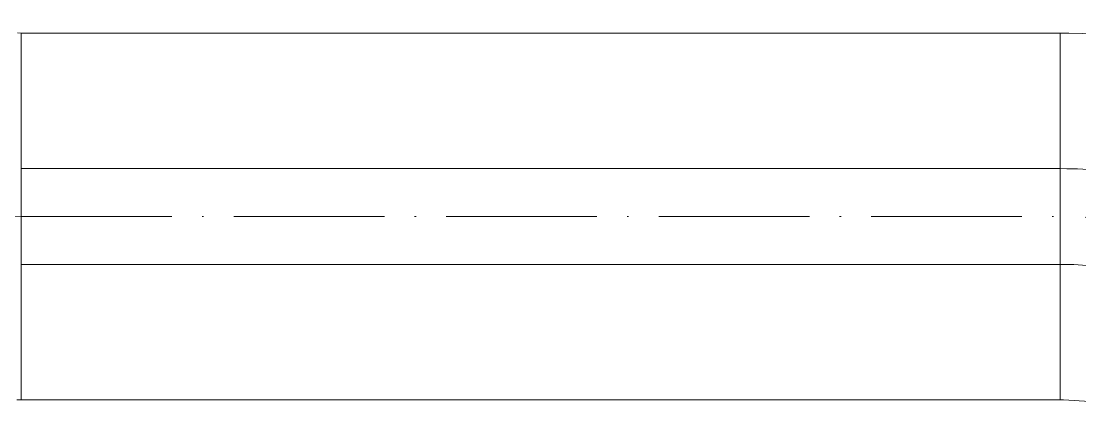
# Model space of a CAD drawing. Header units: millimetres. Extents: x -88595 to 880822, y -1054509 to -148035.
# Drawn here: x 424806.2 to 424876.4, y -355416.1 to -355389.9 of the extents above; entities that cross this region are included whole.
import ezdxf

# ---------------------------------------------------------------- set-up
doc = ezdxf.new("R2010")
doc.units = ezdxf.units.MM
doc.linetypes.add('$12$ADSK_Осевая', pattern=[14, 10, -2, 0, -2])
doc.linetypes.add('$13$ADSK_Осевая', pattern=[14, 10, -2, 0, -2])
for name, color, linetype, lineweight in [('Изоляция', 7, 'Continuous', 18), ('Трубопровод', 7, 'Continuous', 18), ('Трубопроводы', 7, 'Continuous', 18)]:
    doc.layers.add(name, color=color, linetype=linetype, lineweight=lineweight)

# ---------------------------------------------------------------- blocks, each defined once
blk = doc.blocks.new('$0$ADSK_МедьПайка_Отвод-гнутая труба - Отвод _гнутая труба_-3197931-В_ОВ3_1')
at = {"layer": 'Трубопроводы', "color": 190, "true_color": 0x8000ff}
for points in [[(-7895.994, -1099.039, 0), (-7896.547, -1098.732, 0), (-7897.114, -1098.442, 0), (-7897.696, -1098.167, 0), (-7898.292, -1097.908, 0), (-7898.901, -1097.665, 0), (-7899.522, -1097.437, 0), (-7900.155, -1097.225, 0), (-7900.799, -1097.029, 0), (-7901.452, -1096.849, 0), (-7902.115, -1096.685, 0), (-7902.787, -1096.536, 0), (-7903.465, -1096.404, 0), (-7904.151, -1096.288, 0), (-7904.843, -1096.188, 0), (-7905.539, -1096.104, 0), (-7906.24, -1096.037, 0), (-7906.944, -1095.985, 0), (-7907.65, -1095.951, 0), (-7908.357, -1095.932, 0), (-7908.807, -1095.929, 0)], [(-7908.807, -1100.937, 0), (-7908.807, -1100.203, 0), (-7908.807, -1099.395, 0), (-7908.807, -1098.567, 0), (-7908.807, -1097.775, 0), (-7908.807, -1097.074, 0), (-7908.807, -1096.511, 0), (-7908.807, -1096.125, 0), (-7908.807, -1095.942, 0), (-7908.807, -1095.974, 0), (-7908.807, -1096.22, 0), (-7908.807, -1096.662, 0), (-7908.807, -1097.271, 0)], [(-7908.807, -1097.271, 0), (-7908.807, -1098.004, 0), (-7908.807, -1098.812, 0), (-7908.807, -1099.641, 0), (-7908.807, -1100.432, 0), (-7908.807, -1101.133, 0), (-7908.807, -1101.696, 0), (-7908.807, -1102.082, 0), (-7908.807, -1102.265, 0), (-7908.807, -1102.233, 0), (-7908.807, -1101.987, 0), (-7908.807, -1101.545, 0), (-7908.807, -1100.937, 0)], [(-7895.337, -1100.492, 0), (-7895.413, -1099.865, 0), (-7895.638, -1099.369, 0), (-7895.994, -1099.039, 0), (-7896.459, -1098.895, 0), (-7897.001, -1098.949, 0), (-7897.582, -1099.196, 0), (-7898.163, -1099.62, 0), (-7898.704, -1100.191, 0), (-7899.169, -1100.872, 0), (-7899.526, -1101.615, 0), (-7899.75, -1102.369, 0), (-7899.827, -1103.084, 0)], [(-7899.827, -1103.084, 0), (-7899.75, -1103.711, 0), (-7899.526, -1104.207, 0), (-7899.169, -1104.538, 0), (-7898.704, -1104.681, 0), (-7898.163, -1104.628, 0), (-7897.582, -1104.381, 0), (-7897.001, -1103.957, 0), (-7896.459, -1103.385, 0), (-7895.994, -1102.705, 0), (-7895.638, -1101.962, 0), (-7895.413, -1101.207, 0), (-7895.337, -1100.492, 0)], [(-7899.169, -1104.538, 0), (-7899.533, -1104.336, 0), (-7899.916, -1104.14, 0), (-7900.317, -1103.951, 0), (-7900.735, -1103.769, 0), (-7901.171, -1103.595, 0), (-7901.622, -1103.43, 0), (-7902.087, -1103.274, 0), (-7902.567, -1103.128, 0), (-7903.059, -1102.992, 0), (-7903.563, -1102.867, 0), (-7904.078, -1102.754, 0), (-7904.603, -1102.651, 0), (-7905.136, -1102.561, 0), (-7905.676, -1102.483, 0), (-7906.223, -1102.417, 0), (-7906.775, -1102.364, 0), (-7907.331, -1102.324, 0), (-7907.89, -1102.296, 0), (-7908.451, -1102.281, 0), (-7908.807, -1102.279, 0)]]:
    blk.add_polyline3d(points, dxfattribs=at)

msp = doc.modelspace()

# ---------------------------------------------------------------- linework, layer by layer
at = {"layer": 'Изоляция', "color": 190, "true_color": 0x8000ff}
for p, q in [((424875.14, -355390.715), (424806.208, -355390.715)), ((424806.208, -355415.065), (424875.14, -355415.065))]:
    msp.add_line(p, q, dxfattribs=at)
for points in [[(424806.208, -355390.715, 0), (424805.971, -355390.711, 0)], [(424806.208, -355395.861, 0), (424806.208, -355393.824, 0), (424806.208, -355392.243, 0), (424806.208, -355391.196, 0), (424806.208, -355390.735, 0), (424806.208, -355390.884, 0), (424806.208, -355391.635, 0), (424806.208, -355392.949, 0)], [(424806.208, -355392.949, 0), (424806.208, -355391.469, 0), (424806.208, -355390.767, 0), (424806.208, -355390.89, 0), (424806.208, -355391.832, 0), (424806.208, -355393.528, 0), (424806.208, -355395.861, 0)], [(424892.453, -355395.031, 0), (424891.633, -355394.576, 0), (424890.804, -355394.152, 0), (424889.966, -355393.756, 0), (424889.118, -355393.387, 0), (424888.263, -355393.046, 0), (424887.401, -355392.73, 0), (424886.531, -355392.438, 0), (424885.655, -355392.172, 0), (424884.772, -355391.928, 0), (424883.884, -355391.708, 0), (424882.991, -355391.511, 0), (424882.093, -355391.336, 0), (424881.191, -355391.183, 0), (424880.286, -355391.052, 0), (424879.377, -355390.943, 0), (424878.466, -355390.855, 0), (424877.552, -355390.789, 0), (424876.637, -355390.743, 0), (424875.722, -355390.719, 0), (424875.14, -355390.715, 0)], [(424875.14, -355392.949, 0), (424875.14, -355391.634, 0), (424875.14, -355390.884, 0), (424875.14, -355390.736, 0), (424875.14, -355391.197, 0), (424875.14, -355392.245, 0), (424875.14, -355393.826, 0), (424875.14, -355395.861, 0)], [(424875.14, -355395.861, 0), (424875.14, -355393.528, 0), (424875.14, -355391.832, 0), (424875.14, -355390.89, 0), (424875.14, -355390.767, 0), (424875.14, -355391.469, 0), (424875.14, -355392.949, 0)], [(424806.208, -355392.949, 0), (424806.208, -355394.764, 0), (424806.208, -355396.985, 0), (424806.208, -355399.503, 0), (424806.208, -355402.19, 0), (424806.208, -355404.912, 0), (424806.208, -355407.533, 0), (424806.208, -355409.919, 0)], [(424806.208, -355409.919, 0), (424806.208, -355407.107, 0), (424806.208, -355404.007, 0), (424806.208, -355400.831, 0), (424806.208, -355397.796, 0), (424806.208, -355395.107, 0), (424806.208, -355392.949, 0)], [(424875.14, -355392.949, 0), (424875.14, -355395.107, 0), (424875.14, -355397.796, 0), (424875.14, -355400.831, 0), (424875.14, -355404.007, 0), (424875.14, -355407.107, 0), (424875.14, -355409.919, 0)], [(424875.14, -355409.919, 0), (424875.14, -355407.53, 0), (424875.14, -355404.908, 0), (424875.14, -355402.185, 0), (424875.14, -355399.499, 0), (424875.14, -355396.982, 0), (424875.14, -355394.762, 0), (424875.14, -355392.949, 0)], [(424806.208, -355412.831, 0), (424806.208, -355411.017, 0), (424806.208, -355408.795, 0), (424806.208, -355406.277, 0), (424806.208, -355403.59, 0), (424806.208, -355400.868, 0), (424806.208, -355398.248, 0), (424806.208, -355395.861, 0)], [(424806.208, -355395.861, 0), (424806.208, -355398.673, 0), (424806.208, -355401.773, 0), (424806.208, -355404.949, 0), (424806.208, -355407.985, 0), (424806.208, -355410.673, 0), (424806.208, -355412.831, 0)], [(424875.14, -355412.831, 0), (424875.14, -355410.673, 0), (424875.14, -355407.985, 0), (424875.14, -355404.949, 0), (424875.14, -355401.773, 0), (424875.14, -355398.673, 0), (424875.14, -355395.861, 0)], [(424875.14, -355395.861, 0), (424875.14, -355398.25, 0), (424875.14, -355400.872, 0), (424875.14, -355403.595, 0), (424875.14, -355406.282, 0), (424875.14, -355408.798, 0), (424875.14, -355411.019, 0), (424875.14, -355412.831, 0)], [(424806.208, -355409.919, 0), (424806.208, -355411.956, 0), (424806.208, -355413.537, 0), (424806.208, -355414.585, 0), (424806.208, -355415.045, 0), (424806.208, -355414.896, 0), (424806.208, -355414.145, 0), (424806.208, -355412.831, 0)], [(424806.208, -355412.831, 0), (424806.208, -355414.312, 0), (424806.208, -355415.014, 0), (424806.208, -355414.89, 0), (424806.208, -355413.948, 0), (424806.208, -355412.253, 0), (424806.208, -355409.919, 0)], [(424875.14, -355409.919, 0), (424875.14, -355412.253, 0), (424875.14, -355413.948, 0), (424875.14, -355414.89, 0), (424875.14, -355415.014, 0), (424875.14, -355414.312, 0), (424875.14, -355412.831, 0)], [(424875.14, -355412.831, 0), (424875.14, -355414.146, 0), (424875.14, -355414.897, 0), (424875.14, -355415.045, 0), (424875.14, -355414.583, 0), (424875.14, -355413.536, 0), (424875.14, -355411.954, 0), (424875.14, -355409.919, 0)], [(424805.929, -355415.064, 0), (424806.208, -355415.065, 0)], [(424880.278, -355416.119, 0), (424880.181, -355416.065, 0), (424880.061, -355416.003, 0), (424879.916, -355415.935, 0), (424879.749, -355415.862, 0), (424879.559, -355415.787, 0), (424879.35, -355415.71, 0), (424879.121, -355415.634, 0), (424878.874, -355415.558, 0), (424878.61, -355415.486, 0), (424878.331, -355415.417, 0), (424878.038, -355415.352, 0), (424877.733, -355415.292, 0), (424877.416, -355415.239, 0), (424877.09, -355415.192, 0), (424876.756, -355415.151, 0), (424876.414, -355415.119, 0), (424876.068, -355415.093, 0), (424875.717, -355415.076, 0), (424875.365, -355415.067, 0), (424875.14, -355415.065, 0)]]:
    msp.add_polyline3d(points, dxfattribs=at)
at = {"layer": 'Трубопровод', "color": 190, "true_color": 0x8000ff}
for p, q in [((424875.14, -355399.715), (424806.208, -355399.715)), ((424806.208, -355406.065), (424875.14, -355406.065))]:
    msp.add_line(p, q, dxfattribs=at)
at = {"layer": 'Трубопровод', "color": 190, "linetype": '$12$ADSK_Осевая', "true_color": 0x8000ff}
msp.add_line((424806.208, -355402.89), (424875.14, -355402.89), dxfattribs=at)
msp.add_line((424806.208, -355402.89), (424875.14, -355402.89), dxfattribs=at)
at = {"layer": 'Трубопровод', "color": 190, "true_color": 0x8000ff}
for points in [[(424806.208, -355400.298, 0), (424806.208, -355399.912, 0), (424806.208, -355399.729, 0), (424806.208, -355399.761, 0), (424806.208, -355400.006, 0), (424806.208, -355400.449, 0), (424806.208, -355401.057, 0)], [(424875.14, -355401.057, 0), (424875.14, -355400.449, 0), (424875.14, -355400.006, 0), (424875.14, -355399.761, 0), (424875.14, -355399.729, 0), (424875.14, -355399.912, 0), (424875.14, -355400.298, 0)], [(424806.208, -355404.723, 0), (424806.208, -355403.99, 0), (424806.208, -355403.181, 0), (424806.208, -355402.353, 0), (424806.208, -355401.562, 0), (424806.208, -355400.861, 0), (424806.208, -355400.298, 0)], [(424875.14, -355400.298, 0), (424875.14, -355400.861, 0), (424875.14, -355401.562, 0), (424875.14, -355402.353, 0), (424875.14, -355403.181, 0), (424875.14, -355403.99, 0), (424875.14, -355404.723, 0)], [(424806.208, -355401.057, 0), (424806.208, -355401.79, 0), (424806.208, -355402.599, 0), (424806.208, -355403.427, 0), (424806.208, -355404.219, 0), (424806.208, -355404.92, 0), (424806.208, -355405.483, 0)], [(424875.14, -355405.483, 0), (424875.14, -355404.92, 0), (424875.14, -355404.219, 0), (424875.14, -355403.427, 0), (424875.14, -355402.599, 0), (424875.14, -355401.79, 0), (424875.14, -355401.057, 0)], [(424806.208, -355405.483, 0), (424806.208, -355405.869, 0), (424806.208, -355406.052, 0), (424806.208, -355406.019, 0), (424806.208, -355405.774, 0), (424806.208, -355405.332, 0), (424806.208, -355404.723, 0)], [(424875.14, -355404.723, 0), (424875.14, -355405.332, 0), (424875.14, -355405.774, 0), (424875.14, -355406.019, 0), (424875.14, -355406.052, 0), (424875.14, -355405.869, 0), (424875.14, -355405.483, 0)]]:
    msp.add_polyline3d(points, dxfattribs=at)
at = {"layer": 'Трубопроводы', "color": 190, "linetype": '$13$ADSK_Осевая', "true_color": 0x8000ff}
for centre, ratio, start_param, end_param in [((424806.208, -355389.928), 0.816497, 3.141593, 4.712389), ((424875.14, -355412.056), 0.57735, 0.785398, 1.570796)]:
    msp.add_ellipse(centre, major_axis=(15.875, 0), ratio=ratio, start_param=start_param, end_param=end_param, dxfattribs=at)

# ---------------------------------------------------------------- block references
at = {"layer": 'Трубопроводы', "color": 190, "true_color": 0x8000ff}
msp.add_blockref('$0$ADSK_МедьПайка_Отвод-гнутая труба - Отвод _гнутая труба_-3197931-В_ОВ3_1', (432783.947, -354303.786), dxfattribs=at)

doc.saveas('drawing.dxf')
